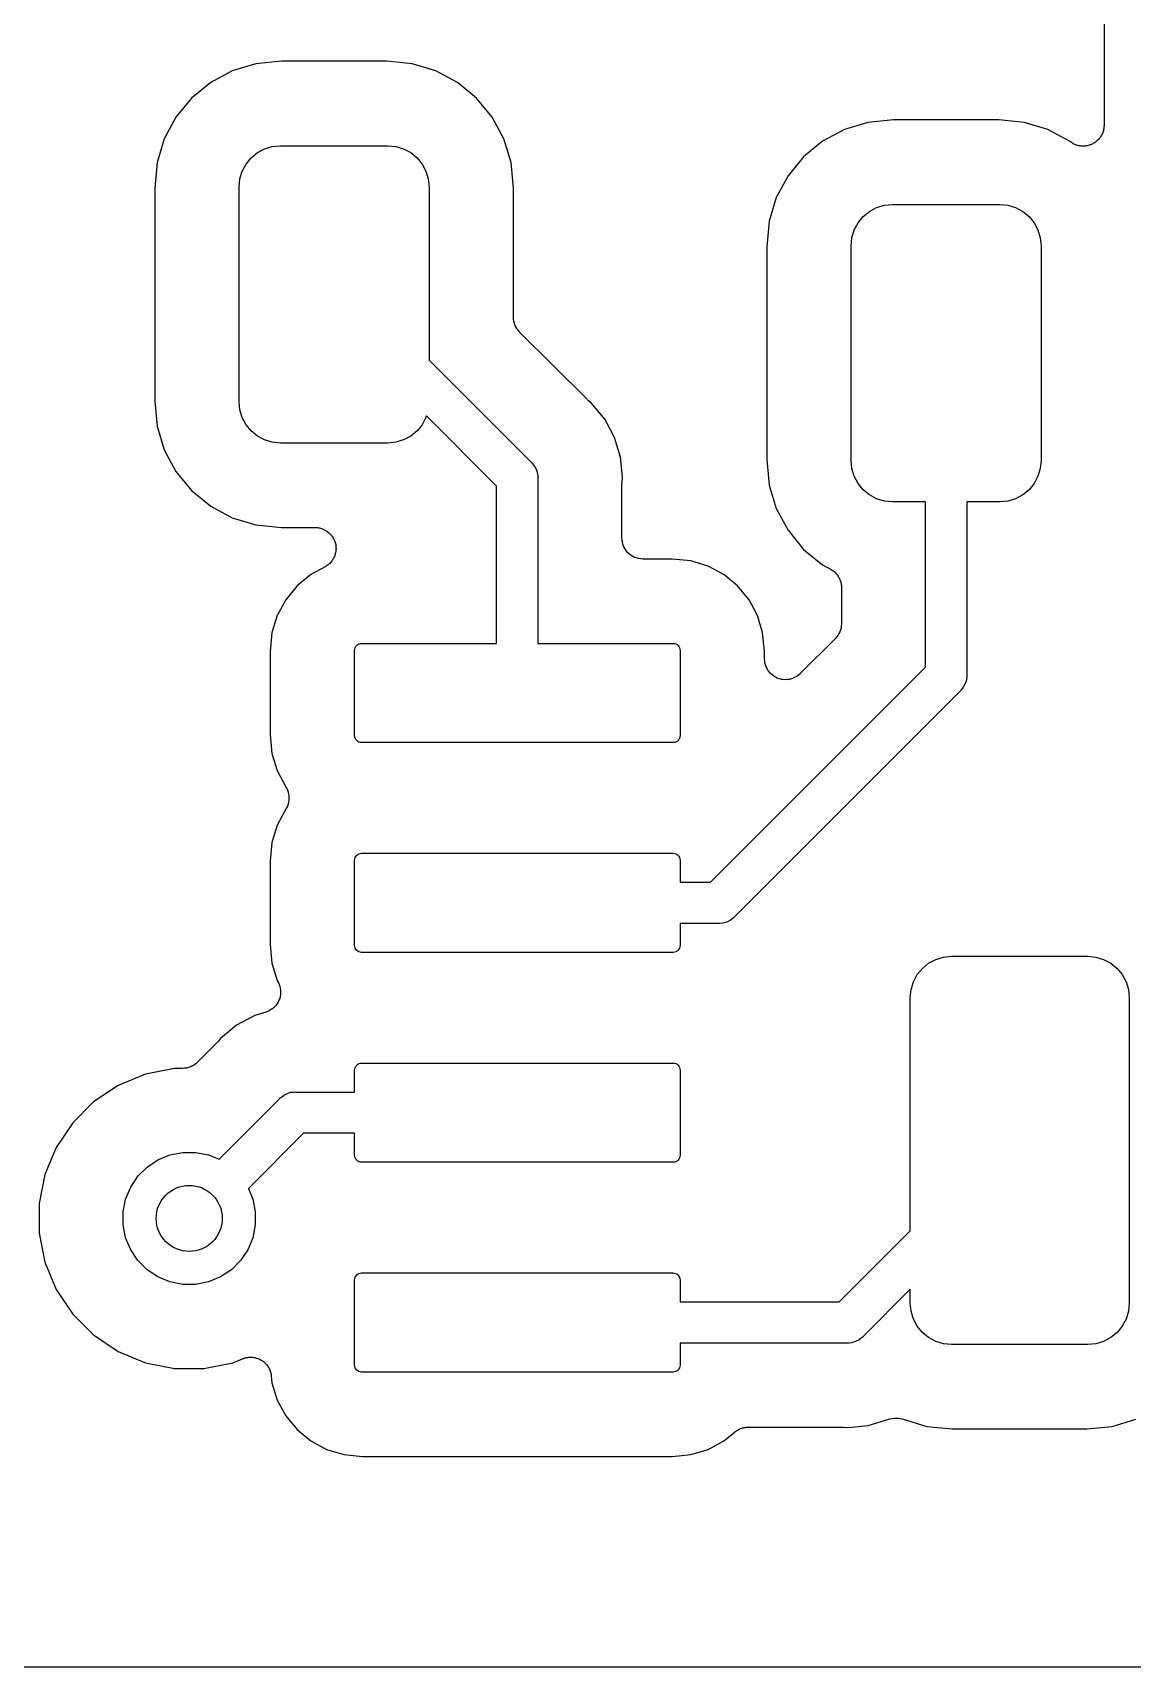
# Model space of a CAD drawing. Extents: x 83.1 to 154, y -94.5 to -68.3.
# Drawn here: x 136.3 to 142.96, y -94.47 to -84.57 of the extents above; entities that cross this region are included whole.
import ezdxf

# ---------------------------------------------------------------- set-up
doc = ezdxf.new("R2010")
doc.units = 0
doc.layers.add('BLACK', color=7, linetype='CONTINUOUS')

msp = doc.modelspace()

# ---------------------------------------------------------------- linework, layer by layer
at = {"layer": 'BLACK', "linetype": 'CONTINUOUS'}
for p, q in [((142.788, -83.506), (142.788, -85.133)), ((137.654, -84.761), (137.511, -84.8042)), ((137.808, -84.7457), (137.654, -84.761)), ((138.446, -84.7457), (137.808, -84.7457)), ((138.6, -84.761), (138.446, -84.7457)), ((138.743, -84.8042), (138.6, -84.761)), ((137.38, -84.8745), (137.264, -84.9691)), ((137.511, -84.8042), (137.38, -84.8745)), ((138.874, -84.8745), (138.743, -84.8042)), ((138.99, -84.9691), (138.874, -84.8745)), ((137.264, -84.9691), (137.17, -85.0843)), ((139.084, -85.0843), (138.99, -84.9691)), ((137.17, -85.0843), (137.099, -85.2158)), ((139.155, -85.2158), (139.084, -85.0843)), ((141.216, -85.1598), (141.084, -85.2301)), ((141.358, -85.1166), (141.216, -85.1598)), ((141.513, -85.1013), (141.358, -85.1166)), ((142.151, -85.1013), (141.513, -85.1013)), ((142.305, -85.1166), (142.151, -85.1013)), ((142.448, -85.1598), (142.305, -85.1166)), ((142.579, -85.2301), (142.448, -85.1598)), ((142.778, -85.183), (142.775, -85.1882)), ((142.78, -85.1768), (142.778, -85.183)), ((142.782, -85.1709), (142.78, -85.1768)), ((142.784, -85.165), (142.782, -85.1709)), ((142.785, -85.1594), (142.784, -85.165)), ((142.786, -85.1529), (142.785, -85.1594)), ((142.787, -85.1466), (142.786, -85.1529)), ((142.788, -85.1347), (142.787, -85.1407)), ((142.787, -85.1407), (142.787, -85.1466)), ((142.788, -85.133), (142.788, -85.1347)), ((137.099, -85.2158), (137.056, -85.3584)), ((137.663, -85.2989), (137.706, -85.2758)), ((137.706, -85.2758), (137.753, -85.2616)), ((137.753, -85.2616), (137.802, -85.2568)), ((137.802, -85.2568), (138.452, -85.2568)), ((138.452, -85.2568), (138.501, -85.2616)), ((138.501, -85.2616), (138.548, -85.2758)), ((138.548, -85.2758), (138.591, -85.2989)), ((139.198, -85.3584), (139.155, -85.2158)), ((141.084, -85.2301), (140.969, -85.3247)), ((142.581, -85.2311), (142.579, -85.2301)), ((142.585, -85.2344), (142.581, -85.2311)), ((142.59, -85.2382), (142.585, -85.2344)), ((142.596, -85.2413), (142.59, -85.2382)), ((142.601, -85.2449), (142.596, -85.2413)), ((142.607, -85.2472), (142.601, -85.2449)), ((142.612, -85.25), (142.607, -85.2472)), ((142.618, -85.2519), (142.612, -85.25)), ((142.624, -85.2544), (142.618, -85.2519)), ((142.63, -85.2556), (142.624, -85.2544)), ((142.636, -85.2574), (142.63, -85.2556)), ((142.642, -85.258), (142.636, -85.2574)), ((142.648, -85.2593), (142.642, -85.258)), ((142.654, -85.2593), (142.648, -85.2593)), ((142.66, -85.2599), (142.654, -85.2593)), ((142.667, -85.2594), (142.66, -85.2599)), ((142.673, -85.2594), (142.667, -85.2594)), ((142.679, -85.2582), (142.673, -85.2594)), ((142.685, -85.2577), (142.679, -85.2582)), ((142.691, -85.2559), (142.685, -85.2577)), ((142.697, -85.2546), (142.691, -85.2559)), ((142.703, -85.2524), (142.697, -85.2546)), ((142.709, -85.2507), (142.703, -85.2524)), ((142.714, -85.2477), (142.709, -85.2507)), ((142.72, -85.2453), (142.714, -85.2477)), ((142.725, -85.242), (142.72, -85.2453)), ((142.731, -85.2392), (142.725, -85.242)), ((142.736, -85.2352), (142.731, -85.2392)), ((142.741, -85.2316), (142.736, -85.2352)), ((142.745, -85.2274), (142.741, -85.2316)), ((142.75, -85.2237), (142.745, -85.2274)), ((142.754, -85.2187), (142.75, -85.2237)), ((142.759, -85.2142), (142.754, -85.2187)), ((142.762, -85.2093), (142.759, -85.2142)), ((142.766, -85.2047), (142.762, -85.2093)), ((142.769, -85.199), (142.766, -85.2047)), ((142.773, -85.1937), (142.769, -85.199)), ((142.775, -85.1882), (142.773, -85.1937)), ((137.056, -85.3584), (137.041, -85.513)), ((137.571, -85.4111), (137.594, -85.3679)), ((137.594, -85.3679), (137.625, -85.33)), ((137.625, -85.33), (137.663, -85.2989)), ((138.591, -85.2989), (138.629, -85.33)), ((138.629, -85.33), (138.66, -85.3679)), ((138.66, -85.3679), (138.683, -85.4111)), ((139.213, -85.513), (139.198, -85.3584)), ((140.969, -85.3247), (140.875, -85.4399)), ((137.552, -85.5068), (137.557, -85.458)), ((137.557, -85.458), (137.571, -85.4111)), ((138.683, -85.4111), (138.697, -85.458)), ((138.697, -85.458), (138.702, -85.5068)), ((140.875, -85.4399), (140.804, -85.5714)), ((137.041, -85.513), (137.041, -86.8006)), ((137.552, -86.8068), (137.552, -85.5068)), ((138.702, -85.5068), (138.702, -86.555)), ((139.213, -86.2951), (139.213, -85.513)), ((140.804, -85.5714), (140.761, -85.714)), ((141.33, -85.6856), (141.368, -85.6545)), ((141.368, -85.6545), (141.411, -85.6314)), ((141.411, -85.6314), (141.458, -85.6172)), ((141.458, -85.6172), (141.507, -85.6124)), ((141.507, -85.6124), (142.157, -85.6124)), ((142.157, -85.6124), (142.206, -85.6172)), ((142.206, -85.6172), (142.252, -85.6314)), ((142.252, -85.6314), (142.296, -85.6545)), ((142.296, -85.6545), (142.334, -85.6856)), ((140.761, -85.714), (140.746, -85.8686)), ((141.262, -85.8136), (141.276, -85.7667)), ((141.276, -85.7667), (141.299, -85.7235)), ((141.299, -85.7235), (141.33, -85.6856)), ((142.334, -85.6856), (142.365, -85.7235)), ((142.365, -85.7235), (142.388, -85.7667)), ((142.388, -85.7667), (142.402, -85.8136)), ((140.746, -85.8686), (140.746, -87.1562)), ((141.257, -85.8624), (141.262, -85.8136)), ((141.257, -87.1624), (141.257, -85.8624)), ((142.402, -85.8136), (142.407, -85.8624)), ((142.407, -85.8624), (142.407, -87.1624)), ((139.214, -86.3067), (139.213, -86.2951)), ((139.215, -86.3184), (139.214, -86.3067)), ((139.215, -86.3191), (139.215, -86.3184)), ((139.215, -86.3197), (139.215, -86.3191)), ((139.219, -86.3309), (139.215, -86.3197)), ((139.222, -86.3422), (139.219, -86.3309)), ((139.222, -86.3428), (139.222, -86.3422)), ((139.223, -86.3435), (139.222, -86.3428)), ((139.228, -86.3538), (139.223, -86.3435)), ((139.234, -86.3642), (139.228, -86.3538)), ((139.234, -86.3648), (139.234, -86.3642)), ((139.234, -86.3654), (139.234, -86.3648)), ((139.242, -86.3744), (139.234, -86.3654)), ((139.249, -86.3836), (139.242, -86.3744)), ((139.25, -86.3845), (139.249, -86.3836)), ((139.25, -86.3846), (139.25, -86.3845)), ((139.25, -86.3849), (139.25, -86.3846)), ((139.25, -86.3846), (139.25, -86.3846)), ((139.658, -86.7921), (139.25, -86.3849)), ((138.702, -86.555), (139.32, -87.1734)), ((137.041, -86.8006), (137.056, -86.9552)), ((137.557, -86.8556), (137.552, -86.8068)), ((137.571, -86.9025), (137.557, -86.8556)), ((139.662, -86.7955), (139.658, -86.7921)), ((139.665, -86.7993), (139.662, -86.7955)), ((139.667, -86.8005), (139.665, -86.7993)), ((139.686, -86.8163), (139.667, -86.8005)), ((139.702, -86.8357), (139.686, -86.8163)), ((139.765, -86.9127), (139.702, -86.8357)), ((139.702, -86.8357), (139.702, -86.8357)), ((137.056, -86.9552), (137.099, -87.0978)), ((137.594, -86.9457), (137.571, -86.9025)), ((137.625, -86.9836), (137.594, -86.9457)), ((138.66, -86.9457), (138.629, -86.9836)), ((138.683, -86.9025), (138.66, -86.9457)), ((138.686, -86.8926), (138.683, -86.9025)), ((139.111, -87.3179), (138.686, -86.8926)), ((139.8, -86.9771), (139.765, -86.9127)), ((137.663, -87.0147), (137.625, -86.9836)), ((137.706, -87.0378), (137.663, -87.0147)), ((137.753, -87.052), (137.706, -87.0378)), ((137.802, -87.0568), (137.753, -87.052)), ((138.452, -87.0568), (137.802, -87.0568)), ((138.501, -87.052), (138.452, -87.0568)), ((138.548, -87.0378), (138.501, -87.052)), ((138.591, -87.0147), (138.548, -87.0378)), ((138.629, -86.9836), (138.591, -87.0147)), ((139.824, -87.0227), (139.8, -86.9771)), ((139.8, -86.9771), (139.8, -86.9771)), ((139.86, -87.142), (139.824, -87.0227)), ((137.099, -87.0978), (137.17, -87.2293)), ((139.87, -87.2411), (139.86, -87.142)), ((140.746, -87.1562), (140.761, -87.3108)), ((141.262, -87.2112), (141.257, -87.1624)), ((142.407, -87.1624), (142.402, -87.2112)), ((137.17, -87.2293), (137.264, -87.3445)), ((139.32, -87.1734), (139.325, -87.1773)), ((139.325, -87.1773), (139.329, -87.182)), ((139.329, -87.182), (139.329, -87.182)), ((139.329, -87.182), (139.341, -87.1963)), ((139.341, -87.1963), (139.35, -87.2141)), ((139.35, -87.2141), (139.352, -87.218)), ((139.352, -87.218), (139.359, -87.2416)), ((139.359, -87.2416), (139.361, -87.26)), ((139.361, -87.26), (139.361, -87.26)), ((139.361, -87.26), (139.362, -87.2661)), ((139.87, -87.2412), (139.87, -87.2411)), ((139.872, -87.2661), (139.87, -87.2412)), ((141.276, -87.2581), (141.262, -87.2112)), ((141.299, -87.3013), (141.276, -87.2581)), ((142.388, -87.2581), (142.365, -87.3013)), ((142.402, -87.2112), (142.388, -87.2581)), ((137.264, -87.3445), (137.38, -87.4391)), ((139.111, -88.2698), (139.111, -87.3179)), ((139.362, -87.2661), (139.361, -87.2722)), ((139.361, -87.2722), (139.361, -88.2698)), ((139.869, -87.3016), (139.87, -87.2963)), ((139.869, -87.3034), (139.869, -87.3016)), ((139.869, -87.6317), (139.869, -87.3034)), ((139.87, -87.291), (139.872, -87.2661)), ((139.87, -87.2963), (139.87, -87.291)), ((140.761, -87.3108), (140.804, -87.4534)), ((141.33, -87.3392), (141.299, -87.3013)), ((141.368, -87.3703), (141.33, -87.3392)), ((142.334, -87.3392), (142.296, -87.3703)), ((142.365, -87.3013), (142.334, -87.3392)), ((137.38, -87.4391), (137.511, -87.5094)), ((140.804, -87.4534), (140.875, -87.5849)), ((141.411, -87.3934), (141.368, -87.3703)), ((141.458, -87.4076), (141.411, -87.3934)), ((141.507, -87.4124), (141.458, -87.4076)), ((141.707, -87.4124), (141.507, -87.4124)), ((141.707, -88.4131), (141.707, -87.4124)), ((142.157, -87.4124), (141.957, -87.4124)), ((141.957, -87.4124), (141.957, -88.4588)), ((142.206, -87.4076), (142.157, -87.4124)), ((142.252, -87.3934), (142.206, -87.4076)), ((142.296, -87.3703), (142.252, -87.3934)), ((137.511, -87.5094), (137.654, -87.5526)), ((137.654, -87.5526), (137.808, -87.5679)), ((137.808, -87.5679), (138.012, -87.5679)), ((138.012, -87.5679), (138.014, -87.5679)), ((138.014, -87.5679), (138.02, -87.5686)), ((138.02, -87.5686), (138.026, -87.5686)), ((138.026, -87.5686), (138.032, -87.5699)), ((138.032, -87.5699), (138.038, -87.5706)), ((138.038, -87.5706), (138.044, -87.5725)), ((138.044, -87.5725), (138.05, -87.5737)), ((138.05, -87.5737), (138.056, -87.5762)), ((138.056, -87.5762), (138.062, -87.5781)), ((138.062, -87.5781), (138.067, -87.5811)), ((138.067, -87.5811), (138.073, -87.5834)), ((138.073, -87.5834), (138.078, -87.587)), ((138.078, -87.587), (138.084, -87.5901)), ((138.084, -87.5901), (138.088, -87.594)), ((138.088, -87.594), (138.093, -87.5974)), ((138.093, -87.5974), (138.098, -87.6019)), ((138.098, -87.6019), (138.103, -87.606)), ((138.103, -87.606), (138.106, -87.6108)), ((138.106, -87.6108), (138.111, -87.6151)), ((138.111, -87.6151), (138.114, -87.6204)), ((138.114, -87.6204), (138.118, -87.6253)), ((138.118, -87.6253), (138.121, -87.6307)), ((138.121, -87.6307), (138.124, -87.6358)), ((138.124, -87.6358), (138.127, -87.6417)), ((138.127, -87.6417), (138.13, -87.6473)), ((138.13, -87.6473), (138.131, -87.6531)), ((138.131, -87.6531), (138.134, -87.6587)), ((138.134, -87.6587), (138.135, -87.665)), ((139.87, -87.6436), (139.869, -87.6317)), ((139.872, -87.6555), (139.87, -87.6436)), ((139.872, -87.656), (139.872, -87.6555)), ((139.872, -87.6564), (139.872, -87.656)), ((139.875, -87.6679), (139.872, -87.6564)), ((140.875, -87.5849), (140.969, -87.7001)), ((138.12, -87.7603), (138.117, -87.7659)), ((138.124, -87.755), (138.12, -87.7603)), ((138.126, -87.7494), (138.124, -87.755)), ((138.129, -87.7441), (138.126, -87.7494)), ((138.131, -87.738), (138.129, -87.7441)), ((138.133, -87.7322), (138.131, -87.738)), ((138.134, -87.7262), (138.133, -87.7322)), ((138.136, -87.7204), (138.134, -87.7262)), ((138.135, -87.665), (138.137, -87.6711)), ((138.137, -87.7141), (138.136, -87.7204)), ((138.137, -87.6711), (138.137, -87.6771)), ((138.137, -87.6771), (138.138, -87.6831)), ((138.138, -87.7079), (138.137, -87.7141)), ((138.138, -87.6831), (138.138, -87.6894)), ((138.138, -87.6894), (138.139, -87.6958)), ((138.139, -87.6958), (138.138, -87.7018)), ((138.138, -87.7018), (138.138, -87.7079)), ((139.879, -87.6793), (139.875, -87.6679)), ((139.879, -87.6797), (139.879, -87.6793)), ((139.879, -87.6801), (139.879, -87.6797)), ((139.884, -87.6907), (139.879, -87.6801)), ((139.89, -87.7013), (139.884, -87.6907)), ((139.89, -87.7016), (139.89, -87.7013)), ((139.891, -87.702), (139.89, -87.7016)), ((139.898, -87.7113), (139.891, -87.702)), ((139.906, -87.7206), (139.898, -87.7113)), ((139.906, -87.7209), (139.906, -87.7206)), ((139.906, -87.7212), (139.906, -87.7209)), ((139.915, -87.7288), (139.906, -87.7212)), ((139.925, -87.7365), (139.915, -87.7288)), ((139.925, -87.7367), (139.925, -87.7365)), ((139.925, -87.737), (139.925, -87.7367)), ((139.936, -87.7427), (139.925, -87.737)), ((139.946, -87.7485), (139.936, -87.7427)), ((139.947, -87.7486), (139.946, -87.7485)), ((139.947, -87.7488), (139.947, -87.7486)), ((139.958, -87.7523), (139.947, -87.7488)), ((139.97, -87.756), (139.958, -87.7523)), ((139.971, -87.7561), (139.97, -87.756)), ((139.97, -87.756), (139.97, -87.756)), ((139.983, -87.7574), (139.971, -87.7561)), ((139.995, -87.7587), (139.983, -87.7574)), ((139.996, -87.7587), (139.995, -87.7587)), ((139.995, -87.7587), (139.995, -87.7587)), ((139.995, -87.7587), (139.995, -87.7587)), ((139.995, -87.7587), (139.995, -87.7587)), ((140.173, -87.7587), (139.996, -87.7587)), ((140.287, -87.77), (140.173, -87.7587)), ((140.969, -87.7001), (141.084, -87.7947)), ((137.986, -87.8524), (137.903, -87.9212)), ((138.072, -87.8069), (137.986, -87.8524)), ((138.077, -87.8035), (138.072, -87.8069)), ((138.082, -87.8007), (138.077, -87.8035)), ((138.087, -87.7966), (138.082, -87.8007)), ((138.092, -87.7931), (138.087, -87.7966)), ((138.097, -87.7888), (138.092, -87.7931)), ((138.101, -87.785), (138.097, -87.7888)), ((138.105, -87.7801), (138.101, -87.785)), ((138.11, -87.7756), (138.105, -87.7801)), ((138.113, -87.7706), (138.11, -87.7756)), ((138.117, -87.7659), (138.113, -87.7706)), ((140.391, -87.8014), (140.287, -87.77)), ((140.486, -87.8524), (140.391, -87.8014)), ((140.57, -87.9212), (140.486, -87.8524)), ((141.084, -87.7947), (141.132, -87.82)), ((141.132, -87.82), (141.133, -87.8209)), ((141.133, -87.8209), (141.138, -87.8241)), ((141.138, -87.8241), (141.143, -87.8267)), ((141.143, -87.8267), (141.148, -87.8311)), ((141.148, -87.8311), (141.154, -87.8349)), ((141.154, -87.8349), (141.158, -87.8389)), ((141.158, -87.8389), (141.162, -87.8425)), ((141.162, -87.8425), (141.166, -87.8478)), ((141.166, -87.8478), (141.171, -87.8527)), ((141.171, -87.8527), (141.174, -87.8574)), ((141.174, -87.8574), (141.178, -87.8617)), ((137.903, -87.9212), (137.834, -88.0049)), ((140.639, -88.0049), (140.57, -87.9212)), ((141.178, -87.8617), (141.181, -87.8677)), ((141.181, -87.8677), (141.184, -87.8734)), ((141.184, -87.8734), (141.187, -87.8787)), ((141.187, -87.8787), (141.189, -87.8836)), ((141.189, -87.8836), (141.191, -87.8901)), ((141.191, -87.8901), (141.194, -87.8964)), ((141.194, -87.8964), (141.195, -87.902)), ((141.195, -87.902), (141.196, -87.9073)), ((141.196, -87.9073), (141.197, -87.9141)), ((141.197, -87.9141), (141.198, -87.9208)), ((141.198, -87.9208), (141.198, -87.9264)), ((141.198, -87.9264), (141.199, -87.932)), ((141.199, -87.932), (141.199, -88.1501)), ((137.834, -88.0049), (137.783, -88.1004)), ((140.69, -88.1004), (140.639, -88.0049)), ((137.783, -88.1004), (137.751, -88.204)), ((140.721, -88.204), (140.69, -88.1004)), ((141.199, -88.1519), (141.197, -88.1635)), ((141.199, -88.1501), (141.199, -88.1505)), ((141.199, -88.1505), (141.199, -88.1506)), ((141.199, -88.1506), (141.199, -88.1506)), ((141.199, -88.1506), (141.199, -88.1519)), ((137.751, -88.204), (137.74, -88.318)), ((140.732, -88.318), (140.721, -88.204)), ((141.162, -88.2399), (140.949, -88.4523)), ((141.169, -88.2309), (141.162, -88.2399)), ((141.177, -88.2219), (141.169, -88.2309)), ((141.183, -88.2104), (141.177, -88.2208)), ((141.177, -88.2208), (141.177, -88.2213)), ((141.177, -88.2213), (141.177, -88.2219)), ((141.189, -88.2001), (141.183, -88.2104)), ((141.192, -88.1876), (141.189, -88.1989)), ((141.189, -88.1989), (141.189, -88.1995)), ((141.189, -88.1995), (141.189, -88.2001)), ((141.196, -88.1765), (141.192, -88.1876)), ((141.197, -88.1635), (141.196, -88.1752)), ((141.196, -88.1752), (141.196, -88.1759)), ((141.196, -88.1759), (141.196, -88.1765)), ((137.74, -88.318), (137.74, -88.8216)), ((138.251, -88.3118), (138.252, -88.3036)), ((138.251, -88.8278), (138.251, -88.3118)), ((138.252, -88.3036), (138.254, -88.2957)), ((138.254, -88.2957), (138.258, -88.2885)), ((138.258, -88.2885), (138.264, -88.2821)), ((138.264, -88.2821), (138.27, -88.2769)), ((138.27, -88.2769), (138.277, -88.273)), ((138.277, -88.273), (138.285, -88.2706)), ((138.285, -88.2706), (138.293, -88.2698)), ((138.293, -88.2698), (139.111, -88.2698)), ((139.361, -88.2698), (140.179, -88.2698)), ((140.179, -88.2698), (140.187, -88.2706)), ((140.187, -88.2706), (140.195, -88.273)), ((140.195, -88.273), (140.203, -88.2769)), ((140.203, -88.2769), (140.209, -88.2821)), ((140.209, -88.2821), (140.214, -88.2885)), ((140.214, -88.2885), (140.218, -88.2957)), ((140.218, -88.2957), (140.22, -88.3036)), ((140.22, -88.3036), (140.221, -88.3118)), ((140.221, -88.3118), (140.221, -88.8278)), ((140.732, -88.3625), (140.732, -88.318)), ((140.405, -89.7148), (141.707, -88.4131)), ((140.734, -88.3747), (140.732, -88.3625)), ((140.735, -88.3868), (140.734, -88.3747)), ((140.735, -88.387), (140.735, -88.3868)), ((140.735, -88.3872), (140.735, -88.387)), ((140.738, -88.3989), (140.735, -88.3872)), ((140.742, -88.4105), (140.738, -88.3989)), ((140.742, -88.4107), (140.742, -88.4105)), ((140.742, -88.4109), (140.742, -88.4107)), ((140.748, -88.4217), (140.742, -88.4109)), ((140.753, -88.4325), (140.748, -88.4217)), ((140.753, -88.4326), (140.753, -88.4325)), ((140.754, -88.4328), (140.753, -88.4326)), ((140.761, -88.4422), (140.754, -88.4328)), ((140.769, -88.4517), (140.761, -88.4422)), ((140.769, -88.4519), (140.769, -88.4517)), ((140.769, -88.452), (140.769, -88.4519)), ((140.779, -88.4598), (140.769, -88.452)), ((140.949, -88.4523), (140.948, -88.4533)), ((140.788, -88.4676), (140.779, -88.4598)), ((140.788, -88.4677), (140.788, -88.4676)), ((140.788, -88.4678), (140.788, -88.4677)), ((140.799, -88.4736), (140.788, -88.4678)), ((140.81, -88.4794), (140.799, -88.4736)), ((140.81, -88.4795), (140.81, -88.4794)), ((140.81, -88.4796), (140.81, -88.4795)), ((140.822, -88.4832), (140.81, -88.4796)), ((140.833, -88.4869), (140.822, -88.4832)), ((140.834, -88.4869), (140.833, -88.4869)), ((140.834, -88.487), (140.834, -88.4869)), ((140.846, -88.4882), (140.834, -88.487)), ((140.858, -88.4895), (140.846, -88.4882)), ((140.871, -88.4884), (140.858, -88.4895)), ((140.858, -88.4895), (140.858, -88.4895)), ((140.858, -88.4895), (140.858, -88.4895)), ((140.883, -88.4874), (140.871, -88.4884)), ((140.895, -88.4839), (140.883, -88.4873)), ((140.883, -88.4873), (140.883, -88.4873)), ((140.883, -88.4873), (140.883, -88.4874)), ((140.907, -88.4805), (140.895, -88.4839)), ((140.918, -88.4747), (140.907, -88.4803)), ((140.907, -88.4803), (140.907, -88.4804)), ((140.907, -88.4804), (140.907, -88.4805)), ((140.929, -88.4691), (140.918, -88.4747)), ((140.938, -88.4612), (140.929, -88.4688)), ((140.929, -88.4688), (140.929, -88.4689)), ((140.929, -88.4689), (140.929, -88.4691)), ((140.948, -88.4536), (140.938, -88.4612)), ((140.948, -88.4533), (140.948, -88.4533)), ((140.948, -88.4533), (140.948, -88.4533)), ((140.948, -88.4533), (140.948, -88.4536)), ((141.925, -88.549), (141.921, -88.5537)), ((141.936, -88.5347), (141.925, -88.549)), ((141.948, -88.513), (141.936, -88.5347)), ((141.951, -88.5017), (141.948, -88.513)), ((141.955, -88.4894), (141.951, -88.5017)), ((141.957, -88.4711), (141.955, -88.4894)), ((141.957, -88.4588), (141.957, -88.4649)), ((141.957, -88.4649), (141.957, -88.471)), ((141.957, -88.471), (141.957, -88.4711)), ((141.916, -88.5576), (140.55, -89.9238)), ((141.921, -88.5537), (141.916, -88.5576)), ((137.74, -88.8216), (137.751, -88.9356)), ((138.252, -88.836), (138.251, -88.8278)), ((138.254, -88.8439), (138.252, -88.836)), ((138.258, -88.8511), (138.254, -88.8439)), ((140.218, -88.8439), (140.214, -88.8511)), ((140.22, -88.836), (140.218, -88.8439)), ((140.221, -88.8278), (140.22, -88.836)), ((137.751, -88.9356), (137.783, -89.0392)), ((138.264, -88.8575), (138.258, -88.8511)), ((138.27, -88.8627), (138.264, -88.8575)), ((138.277, -88.8666), (138.27, -88.8627)), ((138.285, -88.869), (138.277, -88.8666)), ((138.293, -88.8698), (138.285, -88.869)), ((140.179, -88.8698), (138.293, -88.8698)), ((140.187, -88.869), (140.179, -88.8698)), ((140.195, -88.8666), (140.187, -88.869)), ((140.203, -88.8627), (140.195, -88.8666)), ((140.209, -88.8575), (140.203, -88.8627)), ((140.214, -88.8511), (140.209, -88.8575)), ((137.783, -89.0392), (137.839, -89.1449)), ((137.839, -89.1449), (137.84, -89.1454)), ((137.84, -89.1454), (137.84, -89.1454)), ((137.84, -89.1454), (137.84, -89.1454)), ((137.84, -89.1454), (137.84, -89.1465)), ((137.84, -89.1465), (137.845, -89.1575)), ((137.849, -89.2429), (137.844, -89.2537)), ((137.845, -89.1575), (137.849, -89.1684)), ((137.849, -89.1684), (137.849, -89.169)), ((137.849, -89.169), (137.849, -89.1695)), ((137.849, -89.1695), (137.852, -89.1811)), ((137.851, -89.2302), (137.849, -89.2418)), ((137.849, -89.2418), (137.849, -89.2423)), ((137.849, -89.2423), (137.849, -89.2429)), ((137.854, -89.2187), (137.851, -89.2302)), ((137.852, -89.1811), (137.854, -89.1927)), ((137.854, -89.1927), (137.854, -89.1933)), ((137.854, -89.1933), (137.854, -89.1939)), ((137.854, -89.1939), (137.854, -89.2057)), ((137.854, -89.2057), (137.854, -89.2175)), ((137.854, -89.2175), (137.854, -89.2181)), ((137.854, -89.2181), (137.854, -89.2187)), ((137.839, -89.2647), (137.783, -89.3704)), ((137.844, -89.2537), (137.839, -89.2647)), ((137.783, -89.3704), (137.751, -89.474)), ((137.751, -89.474), (137.74, -89.588)), ((138.277, -89.543), (138.285, -89.5406)), ((138.285, -89.5406), (138.293, -89.5398)), ((138.293, -89.5398), (140.179, -89.5398)), ((140.179, -89.5398), (140.187, -89.5406)), ((140.187, -89.5406), (140.195, -89.543)), ((137.74, -89.588), (137.74, -90.0916)), ((138.251, -89.5818), (138.252, -89.5736)), ((138.251, -90.0978), (138.251, -89.5818)), ((138.252, -89.5736), (138.254, -89.5657)), ((138.254, -89.5657), (138.258, -89.5585)), ((138.258, -89.5585), (138.264, -89.5521)), ((138.264, -89.5521), (138.27, -89.5469)), ((138.27, -89.5469), (138.277, -89.543)), ((140.195, -89.543), (140.203, -89.5469)), ((140.203, -89.5469), (140.209, -89.5521)), ((140.209, -89.5521), (140.214, -89.5585)), ((140.214, -89.5585), (140.218, -89.5657)), ((140.218, -89.5657), (140.22, -89.5736)), ((140.22, -89.5736), (140.221, -89.5818)), ((140.221, -89.5818), (140.221, -89.7148)), ((140.221, -89.7148), (140.405, -89.7148)), ((140.546, -89.9286), (140.527, -89.9442)), ((140.55, -89.9238), (140.546, -89.9286)), ((140.451, -89.9648), (140.221, -89.9648)), ((140.221, -89.9648), (140.221, -90.0978)), ((140.457, -89.9654), (140.451, -89.9648)), ((140.463, -89.9648), (140.457, -89.9654)), ((140.481, -89.963), (140.463, -89.9648)), ((140.463, -89.9648), (140.463, -89.9648)), ((140.505, -89.9558), (140.481, -89.963)), ((140.527, -89.9442), (140.505, -89.9558)), ((137.74, -90.0916), (137.751, -90.2056)), ((138.252, -90.106), (138.251, -90.0978)), ((138.254, -90.1139), (138.252, -90.106)), ((138.258, -90.1211), (138.254, -90.1139)), ((138.264, -90.1275), (138.258, -90.1211)), ((138.27, -90.1327), (138.264, -90.1275)), ((138.277, -90.1366), (138.27, -90.1327)), ((140.203, -90.1327), (140.195, -90.1366)), ((140.209, -90.1275), (140.203, -90.1327)), ((140.214, -90.1211), (140.209, -90.1275)), ((140.218, -90.1139), (140.214, -90.1211)), ((140.22, -90.106), (140.218, -90.1139)), ((140.221, -90.0978), (140.22, -90.106)), ((137.751, -90.2056), (137.783, -90.3092)), ((138.285, -90.139), (138.277, -90.1366)), ((138.293, -90.1398), (138.285, -90.139)), ((140.179, -90.1398), (138.293, -90.1398)), ((140.187, -90.139), (140.179, -90.1398)), ((140.195, -90.1366), (140.187, -90.139)), ((141.688, -90.2366), (141.726, -90.2055)), ((141.726, -90.2055), (141.769, -90.1824)), ((141.769, -90.1824), (141.816, -90.1682)), ((141.816, -90.1682), (141.865, -90.1634)), ((141.865, -90.1634), (142.69, -90.1634)), ((142.69, -90.1634), (142.739, -90.1682)), ((142.739, -90.1682), (142.785, -90.1824)), ((142.785, -90.1824), (142.829, -90.2055)), ((142.829, -90.2055), (142.867, -90.2366)), ((137.783, -90.3092), (137.789, -90.3204)), ((137.789, -90.3204), (137.789, -90.3213)), ((137.789, -90.3213), (137.789, -90.3213)), ((137.789, -90.3213), (137.789, -90.3213)), ((137.789, -90.3213), (137.79, -90.322)), ((137.79, -90.322), (137.794, -90.3332)), ((141.62, -90.3646), (141.634, -90.3177)), ((141.634, -90.3177), (141.657, -90.2745)), ((141.657, -90.2745), (141.688, -90.2366)), ((142.867, -90.2366), (142.898, -90.2745)), ((142.898, -90.2745), (142.921, -90.3177)), ((142.921, -90.3177), (142.935, -90.3646)), ((137.793, -90.4294), (137.789, -90.4406)), ((137.798, -90.4184), (137.793, -90.4294)), ((137.794, -90.3332), (137.799, -90.3443)), ((137.801, -90.4059), (137.798, -90.4177)), ((137.798, -90.4177), (137.798, -90.4181)), ((137.798, -90.4181), (137.798, -90.4184)), ((137.799, -90.3443), (137.799, -90.3447)), ((137.799, -90.3447), (137.799, -90.345)), ((137.799, -90.345), (137.801, -90.3568)), ((137.801, -90.3568), (137.803, -90.3686)), ((137.803, -90.3942), (137.801, -90.4059)), ((137.803, -90.3686), (137.803, -90.369)), ((137.803, -90.369), (137.803, -90.3694)), ((137.803, -90.3694), (137.803, -90.3814)), ((137.803, -90.3814), (137.803, -90.3934)), ((137.803, -90.3934), (137.803, -90.3938)), ((137.803, -90.3938), (137.803, -90.3942)), ((141.615, -90.4134), (141.62, -90.3646)), ((141.615, -91.8241), (141.615, -90.4134)), ((142.935, -90.3646), (142.94, -90.4134)), ((142.94, -90.4134), (142.94, -92.2634)), ((137.647, -90.5222), (137.537, -90.5809)), ((137.714, -90.5018), (137.647, -90.5222)), ((137.725, -90.4973), (137.714, -90.5018)), ((137.736, -90.4927), (137.725, -90.4973)), ((137.737, -90.4924), (137.736, -90.4925)), ((137.736, -90.4925), (137.736, -90.4927)), ((137.747, -90.4857), (137.737, -90.4924)), ((137.757, -90.4791), (137.747, -90.4857)), ((137.766, -90.47), (137.757, -90.4786)), ((137.757, -90.4786), (137.757, -90.4788)), ((137.757, -90.4788), (137.757, -90.4791)), ((137.774, -90.4617), (137.766, -90.47)), ((137.775, -90.4614), (137.774, -90.4617)), ((137.782, -90.4511), (137.775, -90.4611)), ((137.775, -90.4611), (137.775, -90.4614)), ((137.788, -90.4412), (137.782, -90.4511)), ((137.789, -90.4406), (137.788, -90.4409)), ((137.788, -90.4409), (137.788, -90.4412)), ((137.537, -90.5809), (137.44, -90.66)), ((137.416, -90.6886), (137.3, -90.8048)), ((137.42, -90.6845), (137.416, -90.6886)), ((137.423, -90.6807), (137.42, -90.6845)), ((137.425, -90.6794), (137.423, -90.6807)), ((137.44, -90.66), (137.425, -90.6794)), ((137.269, -90.8269), (137.259, -90.8324)), ((137.279, -90.8215), (137.269, -90.8269)), ((137.28, -90.8211), (137.279, -90.8215)), ((137.29, -90.8134), (137.28, -90.8208)), ((137.28, -90.8208), (137.28, -90.8211)), ((137.299, -90.806), (137.29, -90.8134)), ((137.3, -90.8051), (137.299, -90.806)), ((137.3, -90.8048), (137.3, -90.8051)), ((137.3, -90.8051), (137.3, -90.8051)), ((137.3, -90.8051), (137.3, -90.8051)), ((138.258, -90.8285), (138.264, -90.8221)), ((138.264, -90.8221), (138.27, -90.8169)), ((138.27, -90.8169), (138.277, -90.813)), ((138.277, -90.813), (138.285, -90.8106)), ((138.285, -90.8106), (138.293, -90.8098)), ((138.293, -90.8098), (140.179, -90.8098)), ((140.179, -90.8098), (140.187, -90.8106)), ((140.187, -90.8106), (140.195, -90.813)), ((140.195, -90.813), (140.203, -90.8169)), ((140.203, -90.8169), (140.209, -90.8221)), ((140.209, -90.8221), (140.214, -90.8285)), ((136.985, -90.8769), (136.82, -90.9453)), ((137.161, -90.842), (136.985, -90.8769)), ((137.21, -90.842), (137.161, -90.842)), ((137.222, -90.8409), (137.21, -90.842)), ((137.234, -90.8398), (137.222, -90.8409)), ((137.235, -90.8396), (137.234, -90.8396)), ((137.234, -90.8396), (137.234, -90.8398)), ((137.246, -90.8362), (137.235, -90.8396)), ((137.257, -90.8329), (137.246, -90.8362)), ((137.258, -90.8326), (137.257, -90.8329)), ((137.259, -90.8324), (137.258, -90.8326)), ((138.251, -90.8518), (138.252, -90.8436)), ((138.251, -90.9848), (138.251, -90.8518)), ((138.252, -90.8436), (138.254, -90.8357)), ((138.254, -90.8357), (138.258, -90.8285)), ((140.214, -90.8285), (140.218, -90.8357)), ((140.218, -90.8357), (140.22, -90.8436)), ((140.22, -90.8436), (140.221, -90.8518)), ((140.221, -90.8518), (140.221, -91.3678)), ((136.82, -90.9453), (136.671, -91.0447)), ((137.797, -91.0257), (137.801, -91.021)), ((137.801, -91.021), (137.806, -91.0171)), ((137.806, -91.0171), (137.82, -91.0054)), ((137.806, -91.0171), (137.806, -91.0171)), ((137.82, -91.0054), (137.822, -91.0044)), ((137.822, -91.0044), (137.842, -90.9938)), ((137.842, -90.9938), (137.866, -90.9866)), ((137.866, -90.9866), (137.884, -90.9848)), ((137.884, -90.9848), (137.89, -90.9842)), ((137.884, -90.9848), (137.884, -90.9848)), ((137.89, -90.9842), (137.896, -90.9848)), ((137.896, -90.9848), (138.251, -90.9848)), ((136.671, -91.0447), (136.545, -91.1712)), ((137.431, -91.3921), (137.797, -91.0257)), ((136.545, -91.1712), (136.445, -91.3199)), ((136.445, -91.3199), (136.377, -91.4851)), ((137.942, -91.2348), (137.608, -91.5689)), ((138.251, -91.2348), (137.942, -91.2348)), ((138.251, -91.3678), (138.251, -91.2348)), ((136.995, -91.4393), (137.061, -91.3955)), ((137.061, -91.3955), (137.133, -91.3654)), ((137.133, -91.3654), (137.211, -91.35)), ((137.211, -91.35), (137.289, -91.35)), ((137.289, -91.35), (137.367, -91.3654)), ((137.367, -91.3654), (137.431, -91.3921)), ((138.252, -91.376), (138.251, -91.3678)), ((138.254, -91.3839), (138.252, -91.376)), ((138.258, -91.3911), (138.254, -91.3839)), ((138.264, -91.3975), (138.258, -91.3911)), ((138.27, -91.4027), (138.264, -91.3975)), ((138.277, -91.4066), (138.27, -91.4027)), ((138.285, -91.409), (138.277, -91.4066)), ((138.293, -91.4098), (138.285, -91.409)), ((140.179, -91.4098), (138.293, -91.4098)), ((140.187, -91.409), (140.179, -91.4098)), ((140.195, -91.4066), (140.187, -91.409)), ((140.203, -91.4027), (140.195, -91.4066)), ((140.209, -91.3975), (140.203, -91.4027)), ((140.214, -91.3911), (140.209, -91.3975)), ((140.218, -91.3839), (140.214, -91.3911)), ((140.22, -91.376), (140.218, -91.3839)), ((140.221, -91.3678), (140.22, -91.376)), ((136.377, -91.4851), (136.342, -91.6606)), ((136.896, -91.5605), (136.939, -91.495)), ((136.939, -91.495), (136.995, -91.4393)), ((136.865, -91.6333), (136.896, -91.5605)), ((137.608, -91.5689), (137.635, -91.6333)), ((136.342, -91.6606), (136.342, -91.8394)), ((136.85, -91.7106), (136.865, -91.6333)), ((136.85, -91.7894), (136.85, -91.7106)), ((137.635, -91.6333), (137.65, -91.7106)), ((137.65, -91.7106), (137.65, -91.7894)), ((136.865, -91.8667), (136.85, -91.7894)), ((137.65, -91.7894), (137.635, -91.8667)), ((136.342, -91.8394), (136.377, -92.0149)), ((136.896, -91.9395), (136.865, -91.8667)), ((137.635, -91.8667), (137.604, -91.9395)), ((141.184, -92.2548), (141.615, -91.8241)), ((136.377, -92.0149), (136.445, -92.1801)), ((136.939, -92.005), (136.896, -91.9395)), ((136.995, -92.0607), (136.939, -92.005)), ((137.561, -92.005), (137.505, -92.0607)), ((137.604, -91.9395), (137.561, -92.005)), ((137.061, -92.1045), (136.995, -92.0607)), ((137.133, -92.1346), (137.061, -92.1045)), ((137.439, -92.1045), (137.367, -92.1346)), ((137.505, -92.0607), (137.439, -92.1045)), ((138.251, -92.1218), (138.252, -92.1136)), ((138.252, -92.1136), (138.254, -92.1057)), ((138.254, -92.1057), (138.258, -92.0985)), ((138.258, -92.0985), (138.264, -92.0921)), ((138.264, -92.0921), (138.27, -92.0869)), ((138.27, -92.0869), (138.277, -92.083)), ((138.277, -92.083), (138.285, -92.0806)), ((138.285, -92.0806), (138.293, -92.0798)), ((138.293, -92.0798), (140.179, -92.0798)), ((140.179, -92.0798), (140.187, -92.0806)), ((140.187, -92.0806), (140.195, -92.083)), ((140.195, -92.083), (140.203, -92.0869)), ((140.203, -92.0869), (140.209, -92.0921)), ((140.209, -92.0921), (140.214, -92.0985)), ((140.214, -92.0985), (140.218, -92.1057)), ((140.218, -92.1057), (140.22, -92.1136)), ((140.22, -92.1136), (140.221, -92.1218)), ((136.445, -92.1801), (136.545, -92.3288)), ((137.211, -92.15), (137.133, -92.1346)), ((137.289, -92.15), (137.211, -92.15)), ((137.367, -92.1346), (137.289, -92.15)), ((138.251, -92.6378), (138.251, -92.1218)), ((140.221, -92.1218), (140.221, -92.2548)), ((141.615, -92.1777), (141.329, -92.4638)), ((141.615, -92.2634), (141.615, -92.1777)), ((140.221, -92.2548), (141.184, -92.2548)), ((141.62, -92.3122), (141.615, -92.2634)), ((142.94, -92.2634), (142.935, -92.3122)), ((136.545, -92.3288), (136.671, -92.4553)), ((141.634, -92.3591), (141.62, -92.3122)), ((141.657, -92.4023), (141.634, -92.3591)), ((141.688, -92.4402), (141.657, -92.4023)), ((142.898, -92.4023), (142.867, -92.4402)), ((142.921, -92.3591), (142.898, -92.4023)), ((142.935, -92.3122), (142.921, -92.3591)), ((136.671, -92.4553), (136.82, -92.5547)), ((141.23, -92.5048), (140.221, -92.5048)), ((140.221, -92.5048), (140.221, -92.6378)), ((141.236, -92.5054), (141.23, -92.5048)), ((141.242, -92.5048), (141.236, -92.5054)), ((141.26, -92.503), (141.242, -92.5048)), ((141.242, -92.5048), (141.242, -92.5048)), ((141.284, -92.4958), (141.26, -92.503)), ((141.306, -92.4842), (141.284, -92.4958)), ((141.325, -92.4686), (141.306, -92.4842)), ((141.329, -92.4638), (141.325, -92.4686)), ((141.726, -92.4713), (141.688, -92.4402)), ((141.769, -92.4944), (141.726, -92.4713)), ((141.816, -92.5086), (141.769, -92.4944)), ((141.865, -92.5134), (141.816, -92.5086)), ((142.739, -92.5086), (142.69, -92.5134)), ((142.785, -92.4944), (142.739, -92.5086)), ((142.829, -92.4713), (142.785, -92.4944)), ((142.867, -92.4402), (142.829, -92.4713)), ((136.82, -92.5547), (136.985, -92.6231)), ((137.515, -92.6231), (137.572, -92.5993)), ((137.572, -92.5993), (137.574, -92.5986)), ((137.574, -92.5986), (137.58, -92.597)), ((137.58, -92.597), (137.585, -92.5948)), ((137.585, -92.5948), (137.592, -92.5936)), ((137.592, -92.5936), (137.598, -92.5917)), ((137.598, -92.5917), (137.604, -92.5912)), ((137.604, -92.5912), (137.609, -92.5901)), ((137.609, -92.5901), (137.616, -92.5902)), ((137.616, -92.5902), (137.623, -92.5896)), ((137.623, -92.5896), (137.628, -92.5903)), ((137.628, -92.5903), (137.634, -92.5903)), ((137.634, -92.5903), (137.641, -92.5916)), ((137.641, -92.5916), (137.647, -92.5923)), ((137.647, -92.5923), (137.653, -92.5941)), ((137.653, -92.5941), (137.658, -92.5953)), ((137.658, -92.5953), (137.665, -92.5978)), ((137.665, -92.5978), (137.671, -92.5998)), ((137.671, -92.5998), (137.676, -92.6026)), ((137.676, -92.6026), (137.681, -92.6049)), ((137.681, -92.6049), (137.687, -92.6085)), ((137.687, -92.6085), (137.693, -92.6117)), ((142.69, -92.5134), (141.865, -92.5134)), ((136.985, -92.6231), (137.161, -92.658)), ((137.161, -92.658), (137.339, -92.658)), ((137.339, -92.658), (137.515, -92.6231)), ((137.693, -92.6117), (137.697, -92.6154)), ((137.697, -92.6154), (137.702, -92.6187)), ((137.702, -92.6187), (137.707, -92.6234)), ((137.707, -92.6234), (137.712, -92.6276)), ((137.712, -92.6276), (137.715, -92.6321)), ((137.715, -92.6321), (137.719, -92.6363)), ((137.719, -92.6363), (137.723, -92.6418)), ((137.723, -92.6418), (137.727, -92.6469)), ((137.727, -92.6469), (137.73, -92.6521)), ((137.73, -92.6521), (137.733, -92.6569)), ((137.733, -92.6569), (137.736, -92.663)), ((137.736, -92.663), (137.739, -92.6688)), ((137.739, -92.6688), (137.74, -92.6744)), ((137.74, -92.6744), (137.743, -92.6798)), ((137.743, -92.6798), (137.744, -92.6863)), ((137.744, -92.6863), (137.746, -92.6926)), ((137.746, -92.6926), (137.746, -92.6984)), ((137.746, -92.6984), (137.747, -92.7042)), ((137.747, -92.7042), (137.751, -92.7456)), ((138.252, -92.646), (138.251, -92.6378)), ((138.254, -92.6539), (138.252, -92.646)), ((138.258, -92.6611), (138.254, -92.6539)), ((138.264, -92.6675), (138.258, -92.6611)), ((138.27, -92.6727), (138.264, -92.6675)), ((138.277, -92.6766), (138.27, -92.6727)), ((138.285, -92.679), (138.277, -92.6766)), ((138.293, -92.6798), (138.285, -92.679)), ((140.179, -92.6798), (138.293, -92.6798)), ((140.187, -92.679), (140.179, -92.6798)), ((140.195, -92.6766), (140.187, -92.679)), ((140.203, -92.6727), (140.195, -92.6766)), ((140.209, -92.6675), (140.203, -92.6727)), ((140.214, -92.6611), (140.209, -92.6675)), ((140.218, -92.6539), (140.214, -92.6611)), ((140.22, -92.646), (140.218, -92.6539)), ((140.221, -92.6378), (140.22, -92.646)), ((137.751, -92.7456), (137.783, -92.8492)), ((137.783, -92.8492), (137.834, -92.9447)), ((137.834, -92.9447), (137.903, -93.0284)), ((141.261, -93.0134), (141.36, -93.0036)), ((141.36, -93.0036), (141.491, -92.9639)), ((141.491, -92.9639), (141.492, -92.9634)), ((141.492, -92.9634), (141.493, -92.9633)), ((141.493, -92.9633), (141.494, -92.963)), ((141.494, -92.963), (141.505, -92.9609)), ((141.505, -92.9609), (141.517, -92.9586)), ((141.517, -92.9586), (141.518, -92.9585)), ((141.517, -92.9586), (141.517, -92.9586)), ((141.518, -92.9585), (141.53, -92.9586)), ((141.53, -92.9586), (141.541, -92.9586)), ((141.541, -92.9586), (141.542, -92.9588)), ((141.542, -92.9588), (141.543, -92.9588)), ((141.543, -92.9588), (141.554, -92.9612)), ((141.554, -92.9612), (141.566, -92.9635)), ((141.566, -92.9635), (141.716, -93.0092)), ((142.838, -93.0092), (142.981, -92.966)), ((137.903, -93.0284), (137.986, -93.0971)), ((137.986, -93.0971), (138.082, -93.1482)), ((140.391, -93.1482), (140.486, -93.0971)), ((140.486, -93.0971), (140.554, -93.0416)), ((140.554, -93.0416), (140.555, -93.0405)), ((140.555, -93.0405), (140.56, -93.0375)), ((140.56, -93.0375), (140.564, -93.034)), ((140.564, -93.034), (140.57, -93.0308)), ((140.57, -93.0308), (140.576, -93.027)), ((140.576, -93.027), (140.581, -93.025)), ((140.581, -93.025), (140.586, -93.0224)), ((140.586, -93.0224), (140.593, -93.0204)), ((140.593, -93.0204), (140.599, -93.0178)), ((140.599, -93.0178), (140.605, -93.0168)), ((140.605, -93.0168), (140.61, -93.0152)), ((140.61, -93.0152), (140.617, -93.0145)), ((140.617, -93.0145), (140.623, -93.0133)), ((140.623, -93.0133), (140.629, -93.0133)), ((140.629, -93.0133), (140.634, -93.0128)), ((140.634, -93.0128), (141.199, -93.0128)), ((141.199, -93.0128), (141.2, -93.0128)), ((141.2, -93.0128), (141.206, -93.0134)), ((141.206, -93.0134), (141.211, -93.0134)), ((141.211, -93.0134), (141.236, -93.0159)), ((141.236, -93.0159), (141.261, -93.0134)), ((141.261, -93.0134), (141.261, -93.0134)), ((141.716, -93.0092), (141.871, -93.0245)), ((141.871, -93.0245), (142.684, -93.0245)), ((142.684, -93.0245), (142.838, -93.0092)), ((138.082, -93.1482), (138.186, -93.1796)), ((138.186, -93.1796), (138.3, -93.1909)), ((138.3, -93.1909), (140.173, -93.1909)), ((140.173, -93.1909), (140.287, -93.1796)), ((140.287, -93.1796), (140.391, -93.1482)), ((148.96, -94.467), (87.9455, -94.467))]:
    msp.add_line(p, q, dxfattribs=at)
at = {"layer": 'BLACK'}
msp.add_circle((137.25, -91.75), 0.2, dxfattribs=at)

doc.saveas('drawing.dxf')
